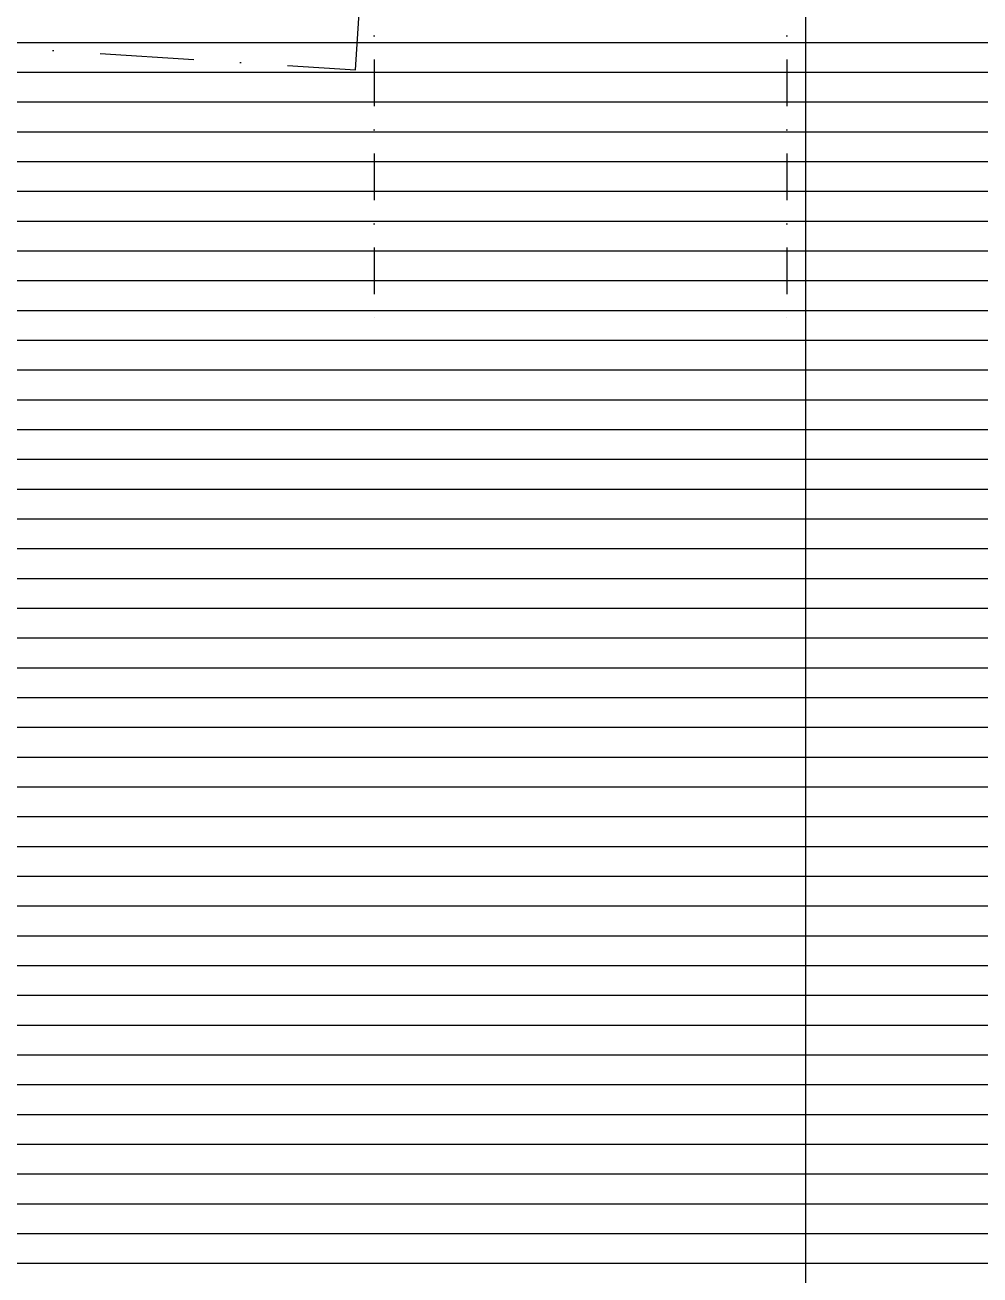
# Model space of a CAD drawing. Extents: x 58467 to 79089, y -33726 to -17391.
# Drawn here: x 71426 to 71935, y -19626 to -18959 of the extents above; entities that cross this region are included whole.
import ezdxf
from ezdxf.enums import TextEntityAlignment as Align

# ---------------------------------------------------------------- set-up
doc = ezdxf.new("R2010")
doc.units = 0
doc.header["$LTSCALE"] = 100
doc.linetypes.add('DASHDOT', pattern=[1, 0.5, -0.25, 0, -0.25])
doc.linetypes.add('DASHDOT2', pattern=[0.5, 0.25, -0.125, 0, -0.125])
for name, color, linetype in [('BA_axis', 5, 'DASHDOT2'), ('BA_elev1', 7, 'Continuous'), ('BA_elev3', 8, 'Continuous'), ('BA_env_bound', 10, 'DASHDOT')]:
    doc.layers.add(name, color=color, linetype=linetype)
doc.styles.add('text1', font='arial.ttf', dxfattribs={"height": 20})

# ---------------------------------------------------------------- blocks, each defined once
blk = doc.blocks.new('*U176')
blk.add_line((0, 0), (0, -696))
at = {"linetype": 'Continuous', "style": 'text1'}
blk.add_attdef('1', text='', height=40, dxfattribs=at).set_placement((0, 38), align=Align.MIDDLE)
blk = doc.blocks.new('AXIS')
at = {"layer": 'BA_axis'}
for p in [(3065.44, -30874.56), (3285.44, -30874.56)]:
    blk.add_blockref('*U176', p, dxfattribs=at)

msp = doc.modelspace()

# ---------------------------------------------------------------- hatches: boundary and pattern name
at = {"layer": 'BA_elev3'}
h = msp.add_hatch(dxfattribs=at)
h.set_pattern_fill('LINE', color=256, scale=5)
h.set_pattern_definition([(0, (26786.514, 12448.205), (0, 15.875), [])])
h.paths.add_polyline_path([(70804.37, -19659.08), (70804.37, -19554.06), (70828.47, -19554.06), (70830.07, -18922.7), (71558.37, -18922.7), (71558.37, -18937.7), (71752.27, -18937.7), (71752.27, -18808.66), (71842.37, -18814.63), (71842.37, -20697.09)])
h = msp.add_hatch(dxfattribs=at)
h.set_pattern_fill('LINE', color=256, scale=5)
h.set_pattern_definition([(0, (21566.486, 12448.205), (0, 15.875), [])])
h.paths.add_polyline_path([(71842.37, -20697.11), (72188.67, -20697.09), (72188.68, -19256.09), (72188.48, -19255.97), (72188.48, -19077.06), (72426.47, -19077.06), (72426.47, -18875.8), (71842.37, -18839.03)])

# ---------------------------------------------------------------- linework, layer by layer
at = {"layer": 'BA_elev1'}
msp.add_lwpolyline([(70789.37, -20697.09), (70789.37, -19554.06), (70828.47, -19554.06), (70830.07, -18747.53), (71558.37, -18795.81), (71558.37, -18937.7), (71752.27, -18937.7), (71752.27, -18808.66), (71842.37, -18814.63), (71842.37, -20697.09)], close=True, dxfattribs=at)
msp.add_lwpolyline([(72451.47, -18855.02), (71842.37, -18814.63), (71842.37, -20697.09), (70789.37, -20697.09), (70789.37, -21351.06)], dxfattribs=at)
at = {"layer": 'BA_env_bound'}
msp.add_lwpolyline([(71602.44, -18983.08), (71613.76, -18808.44), (72611.66, -18873.13), (72611.66, -21323.13), (70882.1, -21460.43), (70866.98, -18935.41)], close=True, dxfattribs=at)

# ---------------------------------------------------------------- block references
at = {"layer": 'BA_axis'}
msp.add_blockref('AXIS', (68546.93, 12448.2), dxfattribs=at)

doc.saveas('drawing.dxf')
